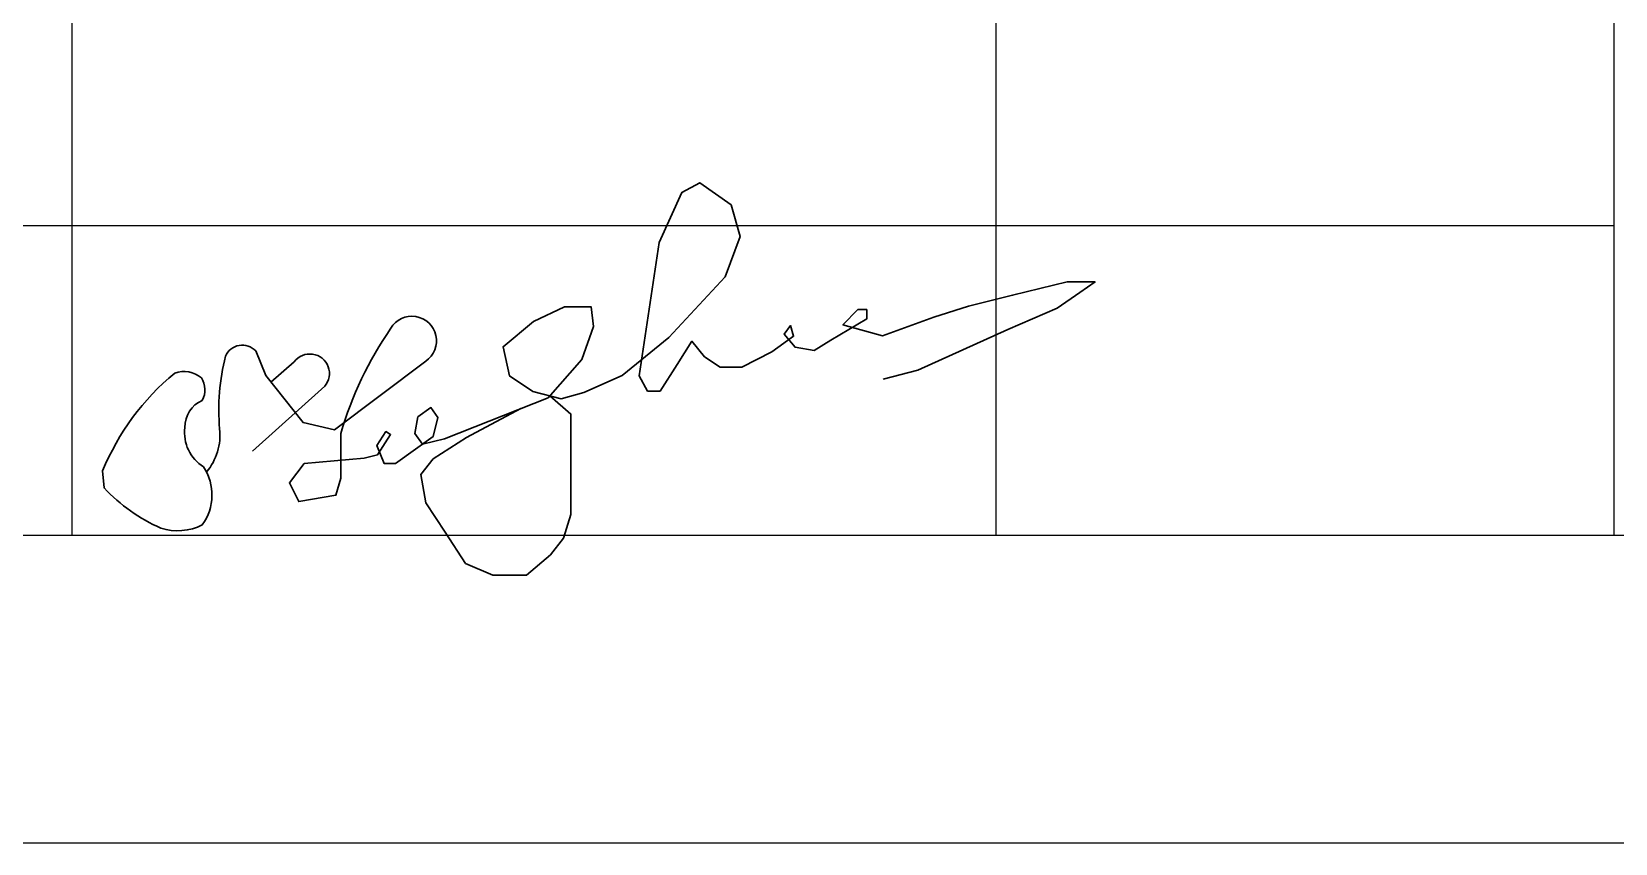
# Model space of a CAD drawing. Header units: millimetres. Extents: x 1321639 to 1366864, y -922319 to -736703.
# Drawn here: x 1349913 to 1352804, y -768653 to -767171 of the extents above; entities that cross this region are included whole.
import ezdxf

# ---------------------------------------------------------------- set-up
doc = ezdxf.new("R2010")
doc.units = ezdxf.units.MM

# ---------------------------------------------------------------- blocks, each defined once
blk = doc.blocks.new('dfvdvbvrtb')
at = {"lineweight": 25, "ltscale": 15}
for p, q in [((1508114.6, -140991.3), (1508114.6, -146488.7)), ((1509614.6, -146488.7), (1509614.6, -140991.5)), ((1510617.1, -140991.5), (1510617.1, -146490)), ((1504124.8, -145987.5), (1510617.1, -145987.5)), ((1484917.1, -146490), (1522617.1, -146490))]:
    blk.add_line(p, q, dxfattribs=at)
at = {"lineweight": 25}
blk.add_line((1523117.1, -146990), (1482917.1, -146990), dxfattribs=at)
at = {"color": 7, "lineweight": 30}
for points in [[(1508429.4, -146231.1), (1508489.8, -146307.3), (1508540.6, -146319), (1508688.8, -146207.4, 1.24964), (1508632.1, -146154.3, 0.079258), (1508551.1, -146324.8), (1508551.1, -146397.7), (1508543.2, -146425.1), (1508482.7, -146435.5), (1508467.7, -146404.9), (1508491.8, -146373.7), (1508588.8, -146365.2), (1508610.8, -146359.5), (1508631.8, -146326.9), (1508624.2, -146322), (1508609.7, -146344.6), (1508621.6, -146373.8), (1508639.7, -146373.8), (1508700.8, -146329.9), (1508708.6, -146298.9), (1508697.2, -146283), (1508676.1, -146298.1), (1508671.4, -146325), (1508683.8, -146342.2), (1508719.2, -146333.6), (1508887.3, -146267.1), (1508942.2, -146205.1), (1508961.2, -146151.5), (1508957.1, -146119.4), (1508914.3, -146119.4), (1508863.8, -146143.2), (1508814.3, -146184.2), (1508824.9, -146231.7), (1508862.6, -146257.1), (1508908.5, -146268.9), (1508945.2, -146258.4), (1509007.5, -146230.7), (1509083.6, -146169.1), (1509174.7, -146070.9), (1509199, -146005.3), (1509184.6, -145954.2), (1509133.4, -145918.2), (1509104.6, -145933.9), (1509067.9, -146015.2), (1509044.9, -146166.5), (1509035.1, -146231.3), (1509048.8, -146256.3), (1509069.2, -146256.3), (1509096.7, -146213), (1509120.8, -146175.3), (1509141.3, -146200.6), (1509166.9, -146217.6), (1509201.6, -146217.6), (1509250.6, -146192.5), (1509285.9, -146167.1), (1509280.9, -146149.8), (1509270.7, -146163.8), (1509288.3, -146185.1), (1509319.1, -146190.1), (1509346.2, -146173.6), (1509404.5, -146139.2), (1509404.5, -146124), (1509389.8, -146124), (1509365.9, -146148.6), (1509430, -146166.3), (1509513.3, -146136.5), (1509569.6, -146118.5), (1509641.3, -146100.8), (1509730, -146078.9), (1509775.2, -146078.9), (1509750.1, -146096.3), (1509713.3, -146121.7), (1509633.5, -146156.4), (1509487.2, -146222), (1509431.2, -146237.1)], [(1508333.1, -146387.5, 0.20271), (1508354.4, -146317.4, -0.083217), (1508363.8, -146199.6, -0.540975), (1508413, -146191.1), (1508429.4, -146231.1)], [(1508437.7, -146241.6), (1508475.5, -146208.7, -1.034501), (1508524.9, -146248.4), (1508407.5, -146353.9)], [(1508298, -146315.3, -0.300634), (1508326.2, -146271.2, 0.28025), (1508324.8, -146234.8, 0.268779), (1508281.5, -146226.9, 0.122192), (1508164.4, -146385.7), (1508166.9, -146413.4, 0.09999), (1508259, -146478.6, 0.200398), (1508326.3, -146473.2, 0.312914), (1508328.3, -146379.3, -0.293794), (1508298, -146315.3)]]:
    blk.add_lwpolyline(points, format="xyb", dxfattribs=at)
blk.add_lwpolyline([(1508890, -146264.1), (1508924.5, -146293.4), (1508924.5, -146332.1), (1508924.5, -146386.8), (1508924.5, -146456.4), (1508912.5, -146495.1), (1508891.1, -146521.8), (1508852.4, -146555.1), (1508797.6, -146555.1), (1508753.6, -146535.8), (1508720.2, -146485.1), (1508689, -146437.7), (1508680.8, -146391.6), (1508700.8, -146366.3), (1508754.9, -146331.6), (1508843.3, -146284.5)], dxfattribs=at)

msp = doc.modelspace()

# ---------------------------------------------------------------- block references
at = {"color": 0, "xscale": 1.124999992691796, "yscale": 1.124999992691796, "zscale": 1.124999992691796}
msp.add_blockref('dfvdvbvrtb', (-346642.732, -603289.399), dxfattribs=at)

doc.saveas('drawing.dxf')
